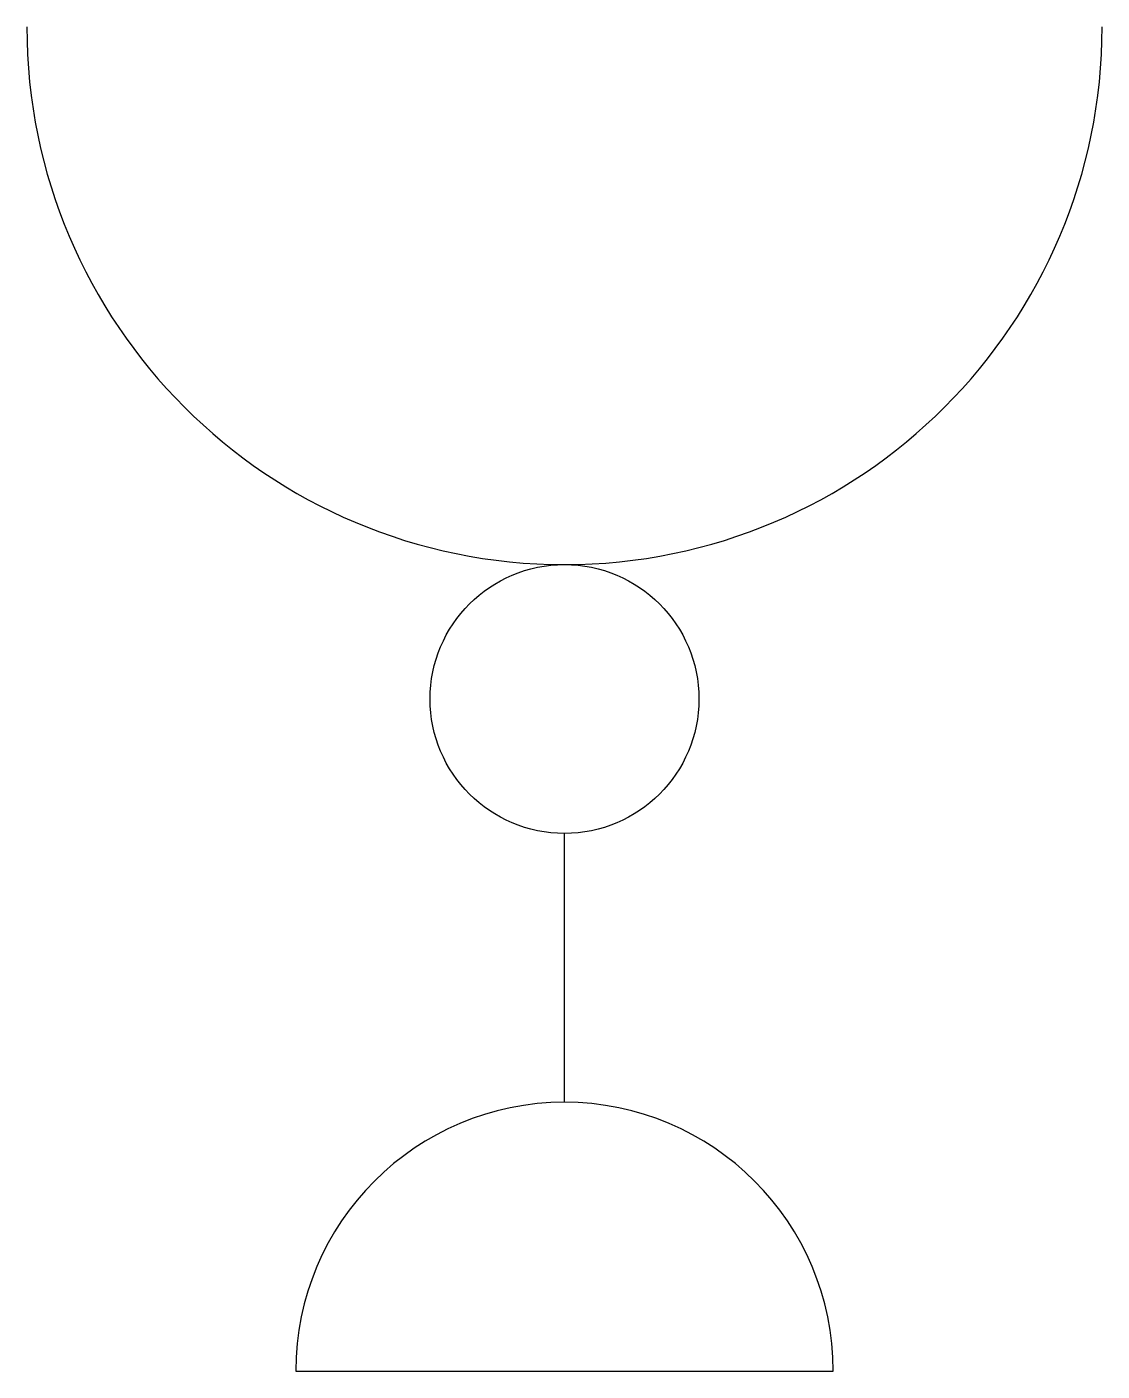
# Model space of a CAD drawing. Header units: millimetres. Extents: x 0 to 40, y 0 to 50.
import ezdxf

# ---------------------------------------------------------------- set-up
doc = ezdxf.new("R2010")
doc.units = ezdxf.units.MM
doc.layers.add('CUTTING', color=1, linetype='Continuous')
doc.linetypes.add('hklmoqzj', pattern='A,2,-1,["BOWL",Standard,S=0.5,R=0,X=-0.1,Y=-0.05],-2.5', length=0)

msp = doc.modelspace()

# ---------------------------------------------------------------- linework, layer by layer
at = {"layer": 'CUTTING'}
for p, q in [((20, 10), (20, 20)), ((10, 0), (30, 0))]:
    msp.add_line(p, q, dxfattribs=at)
msp.add_circle((20, 25), 5, dxfattribs=at)
at = {"layer": 'CUTTING', "linetype": 'hklmoqzj'}
msp.add_arc((20, 50), 20, 180, 0, dxfattribs=at)
at = {"layer": 'CUTTING'}
msp.add_arc((20, 0), 10, 0, 180, dxfattribs=at)

doc.saveas('drawing.dxf')
